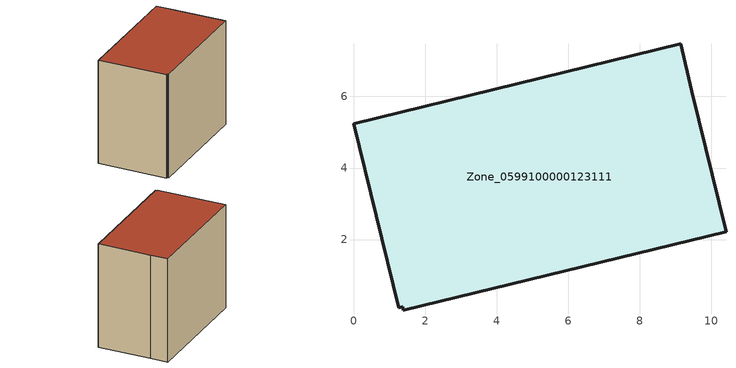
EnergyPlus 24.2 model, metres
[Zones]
Zone_0599100000123111
 floor ground (C_G): 10.41,2.22 1.4,0.03 1.38,0.12 1.26,0.09 0,5.24 9.14,7.47 9.45,6.14 z0
 wall outside (C_F): 9.14,7.47 0,5.24 1.26,0.09 1.38,0.12 1.4,0.03 10.41,2.22 9.45,6.14 9.14,7.47 z0:8.07
 roof outside (C_R): 1.26,0.09 1.38,0.12 1.4,0.03 10.41,2.22 9.45,6.14 9.14,7.47 0,5.24 z8.07
[BUILDING]
Pand.0599100000123111: North Axis=0; Terrain=City; Loads Convergence Tolerance Value=0.04; Temperature Convergence Tolerance Value=0.4; Solar Distribution=FullExterior; Maximum Number of Warmup Days=25; Minimum Number of Warmup Days=1
[Site:Location]
Rotterdam.The.Hague.AP_ZH_NLD Design_Conditions: Latitude=51.96; Longitude=4.45; Time Zone=1; Elevation=-4.5
[SITE:GROUNDTEMPERATURE:BUILDINGSURFACE]
18, 18, 18, 18, 18, 18, 18, 18, 18, 18, 18, 18
[MATERIAL] Thermal Absorptance=0.9; Solar Absorptance=0.7; Visible Absorptance=0.7
Name | Roughness | Thickness | Conductivity | Density | Specific Heat
G.TI.1975-1991 | MediumSmooth | 0.15 | 0.288461 | 540 | 1210
F.TI.1975-1991 | Rough | 0.3 | 0.230769 | 1920 | 840
R.TI.1975-1991 | MediumRough | 0.2 | 0.153846 | 1500 | 1000
[CONSTRUCTION]
C_G: G.TI.1975-1991
C_F: F.TI.1975-1991
C_R: R.TI.1975-1991
[ZONE]
Zone_0599100000123111: Type=1; Multiplier=1; Ceiling Height=Autocalculate; Volume=Autocalculate; Floor Area=autocalculate; Part of Total Floor Area=Yes
[ZONEINFILTRATION:DESIGNFLOWRATE]
Infil_Zone_0599100000123111: Zone or ZoneList or Space or SpaceList=Zone_0599100000123111; Schedule=AlwaysOn; Design Flow Rate Calculation Method=Flow/Area; Flow Rate per Floor Area=0.003; Constant Term Coefficient=1; Temperature Term Coefficient=0; Velocity Term Coefficient=0; Velocity Squared Term Coefficient=0
[HVACTEMPLATE:ZONE:IDEALLOADSAIRSYSTEM]
Zone_0599100000123111: Maximum Heating Supply Air Temperature=50; Minimum Cooling Supply Air Temperature=13; Maximum Heating Supply Air Humidity Ratio=0.0156; Minimum Cooling Supply Air Humidity Ratio=0.0077; Heating Limit=NoLimit; Cooling Limit=NoLimit; Dehumidification Control Type=ConstantSensibleHeatRatio; Cooling Sensible Heat Ratio=0.7; Dehumidification Setpoint=60; Humidification Control Type=None; Humidification Setpoint=30; Outdoor Air Method=None; Outdoor Air Flow Rate per Person=0.00944; Outdoor Air Flow Rate per Zone Floor Area=0; Outdoor Air Flow Rate per Zone=0; Demand Controlled Ventilation Type=None; Outdoor Air Economizer Type=NoEconomizer; Heat Recovery Type=None; Sensible Heat Recovery Effectiveness=0.7; Latent Heat Recovery Effectiveness=0.65
[ZONECONTROL:THERMOSTAT]
ThermostatControl_Zone_0599100000123111: Zone or ZoneList=Zone_0599100000123111; Control Type Schedule=DualSetpointControlType; Control 1=Thermostat_Zone_0599100000123111; Temperature Difference Between Cutout And Setpoint=0
[THERMOSTATSETPOINT:DUALSETPOINT]
Thermostat_Zone_0599100000123111: Heating Setpoint Temperature Schedule=HeatingSetpoint_Zone_0599100000123111; Cooling Setpoint Temperature Schedule=CoolingSetpoint_Zone_0599100000123111
[SCHEDULE:COMPACT]
HeatingSetpoint_Zone_0599100000123111: Through: 12/31, For: AllDays, Until: 24:00, 21
CoolingSetpoint_Zone_0599100000123111: Through: 12/31, For: AllDays, Until: 24:00, 24
DualSetpointControlType: Through: 12/31, For: AllDays, Until: 24:00, 4
AlwaysOn: Through: 12/31, For: AllDays, Until: 24:00, 1
